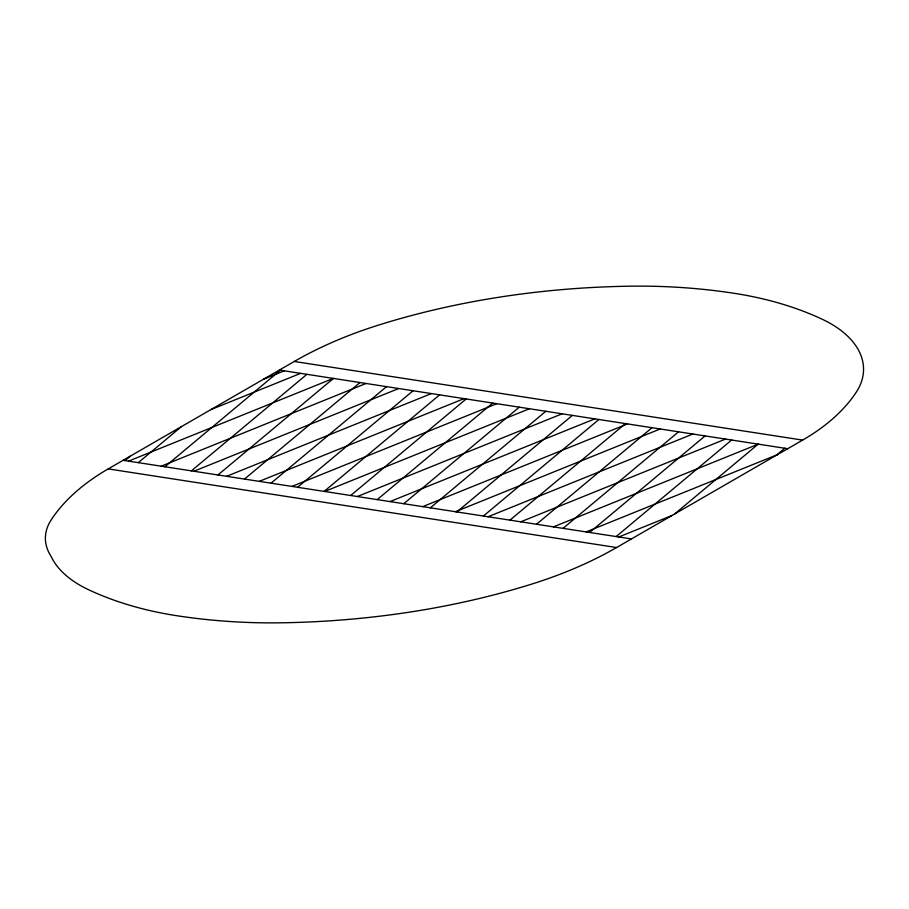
<?xml version="1.0" encoding="UTF-8"?>
<svg xmlns="http://www.w3.org/2000/svg" width="909" height="909" viewBox="0 0 909 909"><rect width="100%" height="100%" fill="white"/><g stroke="black" fill="none" stroke-linecap="round" stroke-linejoin="round"><path stroke-width="1.36" d="M125.033 460.602L130.51 456.023M138.304 462.647L181.38 426.651M164.859 466.76L280.37 370.213M191.401 470.862L306.912 374.315M217.944 474.975L333.455 378.428M244.487 479.077L360.009 382.53M271.041 483.179L386.552 386.643M297.584 487.292L413.095 390.745M324.127 491.394L439.638 394.847M350.681 495.507L466.192 398.96M377.224 499.609L492.735 403.062M403.766 503.722L519.278 407.175M430.321 507.824L545.832 411.277M456.863 511.926L572.375 415.379M483.406 516.039L598.917 419.492M509.949 520.141L625.472 423.594M536.503 524.254L652.014 427.707M563.046 528.356L678.557 431.809M589.589 532.469L705.1 435.922M616.143 536.571L731.654 440.024M674.512 514.074L758.197 444.126M776.252 455.341L784.74 448.239M108.216 468.896L294.277 361.464A368.281 212.626 0 0 1 379.258 324.865A556.365 321.218 0 0 1 629.244 286.199A368.281 212.626 0 0 1 734.517 293.357A235.147 135.759 0 0 1 822.736 319.502A111.512 64.38 0 0 1 856.38 392.006A235.147 135.759 0 0 1 802.624 440.104L616.563 547.536A368.281 212.626 0 0 1 531.595 584.135A556.365 321.218 0 0 1 281.597 622.801A368.281 212.626 0 0 1 176.323 615.643A235.147 135.759 0 0 1 88.105 589.498A111.512 64.38 0 0 1 51.086 556.365A89.536 51.688 0 0 1 51.143 519.971A249.68 144.156 0 0 1 108.216 468.896L616.563 547.536M263.519 379.235L284.324 370.827M210.877 409.618L300.663 373.349M128.533 461.136L333.353 378.405M161.223 466.192L366.043 383.462M193.901 471.248L398.721 388.518M226.591 476.305L431.411 393.574M259.27 481.361L464.09 398.631M291.959 486.417L496.78 403.687M324.638 491.474L529.458 408.743M357.328 496.53L562.148 413.8M390.006 501.586L594.827 418.856M422.696 506.643L627.517 423.912M455.375 511.699L660.195 428.968M488.065 516.755L692.885 434.025M520.743 521.811L725.564 439.081M553.433 526.868L758.254 444.137M586.112 531.924L777.468 454.636M618.802 536.98L672.183 515.414M294.277 361.464L802.624 440.104M279.393 370.065L787.739 448.705M123.101 460.295L631.448 538.935"/></g></svg>
